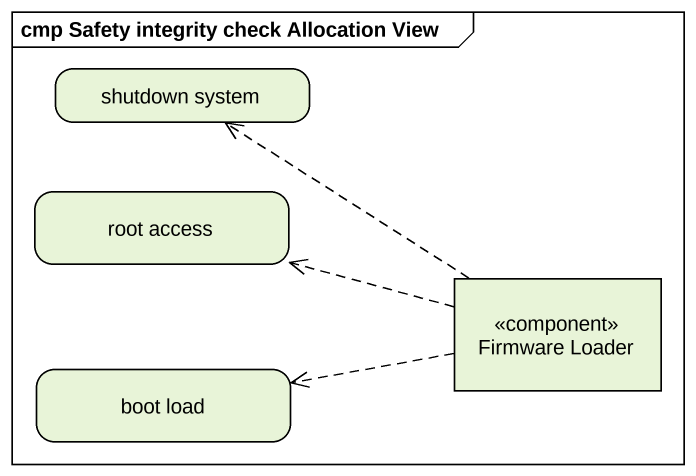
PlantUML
@startuml
mainframe cmp Safety integrity check Allocation View
hide empty description
state "shutdown system" as shutdown_system
state "root access" as root_access
state "Firmware Loader" as Firmware_Loader <<component>>
state "boot load" as boot_load
Firmware_Loader -up[dashed]-> shutdown_system
Firmware_Loader -left[dashed]-> root_access
Firmware_Loader -left[dashed]-> boot_load
@enduml
